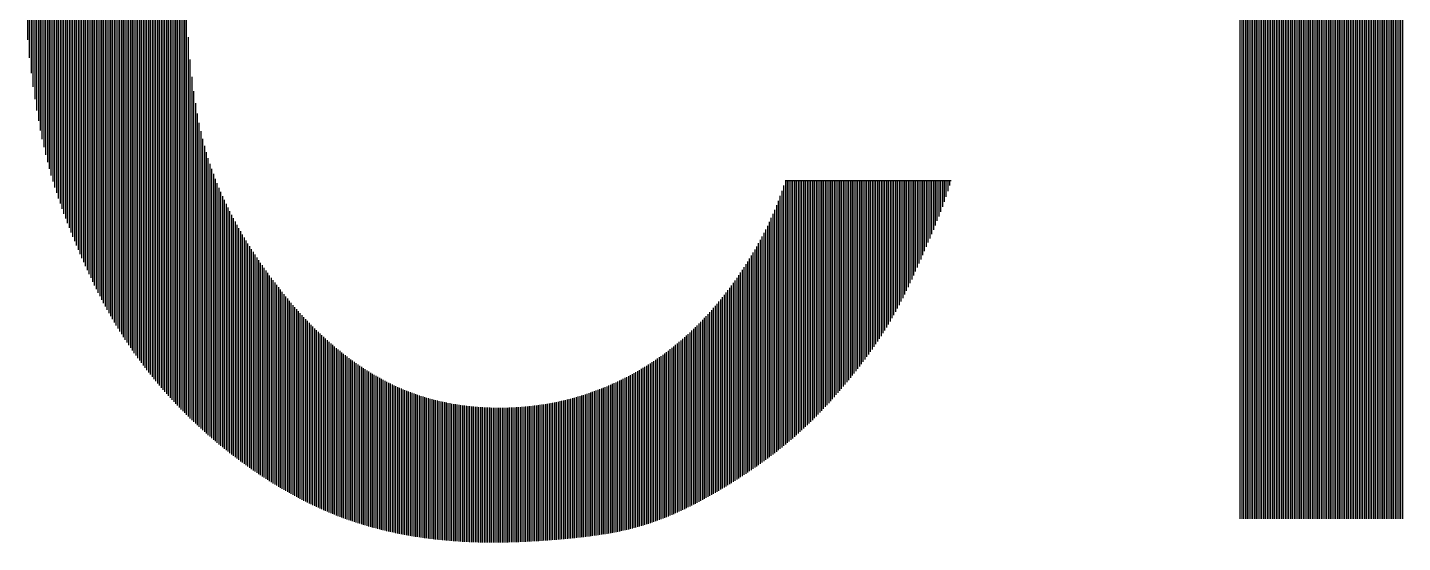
# Model space of a CAD drawing. Extents: x -4305 to 9892, y 67 to 16323.
# Drawn here: x 5400.32 to 5434.61, y 310.44 to 323.29 of the extents above; entities that cross this region are included whole.
import ezdxf
from ezdxf.enums import TextEntityAlignment as Align

# ---------------------------------------------------------------- set-up
doc = ezdxf.new("R2010")
doc.units = 0
doc.header["$LTSCALE"] = 30
doc.header["$MEASUREMENT"] = 0
doc.layers.get('0').update_dxf_attribs({"linetype": 'CONTINUOUS'})
doc.layers.add('RLA-FORMATO', color=7, linetype='CONTINUOUS')
doc.layers.add('RLA-LOGO', color=7, linetype='CONTINUOUS')
doc.styles.add('ROMAND', font='romand', dxfattribs={"height": 31.5})
doc.styles.add('ROMANS', font='romans.shx', dxfattribs={"height": 11.25})

# ---------------------------------------------------------------- blocks, each defined once
blk = doc.blocks.new('A$C459C3EB4')
at = {"layer": 'RLA-LOGO', "color": 8, "true_color": 0x707070}
for p, q in [((541.16, -58.289), (541.16, -21.151)), ((541.205, -58.289), (541.205, -21.151)), ((541.25, -58.289), (541.25, -21.151)), ((541.295, -58.289), (541.295, -21.151)), ((541.34, -58.289), (541.34, -21.151)), ((541.385, -58.289), (541.385, -21.151)), ((541.43, -58.289), (541.43, -21.151)), ((541.475, -58.289), (541.475, -21.151)), ((541.52, -58.289), (541.52, -21.151)), ((541.565, -58.289), (541.565, -21.151)), ((541.61, -58.289), (541.61, -21.151)), ((541.655, -58.289), (541.655, -21.151)), ((541.7, -58.289), (541.7, -21.151)), ((541.745, -58.289), (541.745, -21.151)), ((541.79, -58.289), (541.79, -21.151)), ((541.835, -58.289), (541.835, -21.151)), ((541.88, -58.289), (541.88, -21.151)), ((541.925, -58.289), (541.925, -21.151)), ((541.97, -58.289), (541.97, -21.151)), ((542.015, -58.289), (542.015, -21.151)), ((542.06, -58.289), (542.06, -21.151)), ((542.105, -58.289), (542.105, -21.151)), ((542.15, -58.289), (542.15, -21.151)), ((542.195, -58.289), (542.195, -21.151)), ((542.24, -58.289), (542.24, -21.151)), ((542.285, -58.289), (542.285, -21.151)), ((542.33, -58.289), (542.33, -21.151)), ((542.375, -58.289), (542.375, -21.151)), ((542.42, -58.289), (542.42, -21.151)), ((542.465, -58.289), (542.465, -21.151)), ((542.51, -58.289), (542.51, -21.151)), ((542.555, -58.289), (542.555, -21.151)), ((542.6, -58.289), (542.6, -21.151)), ((542.645, -58.289), (542.645, -21.151)), ((542.69, -58.289), (542.69, -21.151)), ((542.735, -58.289), (542.735, -21.151)), ((542.78, -58.289), (542.78, -21.151)), ((542.825, -58.289), (542.825, -21.151)), ((542.87, -58.289), (542.87, -21.151)), ((542.915, -58.289), (542.915, -21.151)), ((542.96, -58.289), (542.96, -21.151)), ((543.005, -58.289), (543.005, -21.151)), ((543.05, -58.289), (543.05, -21.151)), ((543.095, -58.289), (543.095, -21.151)), ((543.14, -58.289), (543.14, -21.151)), ((543.185, -58.289), (543.185, -21.151)), ((543.23, -58.289), (543.23, -21.151)), ((543.275, -58.289), (543.275, -21.151)), ((543.32, -58.289), (543.32, -21.151)), ((543.365, -58.289), (543.365, -21.151)), ((543.41, -58.289), (543.41, -21.151)), ((543.455, -58.289), (543.455, -21.151)), ((543.5, -58.289), (543.5, -21.151)), ((543.545, -58.289), (543.545, -21.151)), ((543.59, -58.289), (543.59, -21.151)), ((543.635, -58.289), (543.635, -21.151)), ((543.68, -58.289), (543.68, -21.151)), ((543.725, -58.289), (543.725, -21.151)), ((543.77, -58.289), (543.77, -21.151)), ((543.815, -58.289), (543.815, -21.151)), ((543.86, -58.289), (543.86, -21.151)), ((543.905, -58.289), (543.905, -21.151)), ((543.95, -58.289), (543.95, -21.151)), ((543.995, -58.289), (543.995, -21.151)), ((544.04, -58.289), (544.04, -21.151)), ((544.085, -58.289), (544.085, -21.151)), ((544.13, -58.289), (544.13, -21.151)), ((544.175, -58.289), (544.175, -21.151)), ((544.22, -58.289), (544.22, -21.151)), ((544.265, -58.289), (544.265, -21.151)), ((544.31, -58.289), (544.31, -21.151)), ((544.355, -58.289), (544.355, -21.151)), ((544.4, -58.289), (544.4, -21.151)), ((544.445, -58.289), (544.445, -21.151)), ((544.49, -58.289), (544.49, -21.151)), ((544.535, -58.289), (544.535, -21.151)), ((544.58, -58.289), (544.58, -21.151)), ((544.625, -58.289), (544.625, -21.151)), ((544.67, -58.289), (544.67, -21.151)), ((544.715, -58.289), (544.715, -21.151)), ((544.76, -58.289), (544.76, -21.151)), ((544.805, -58.289), (544.805, -21.151)), ((544.85, -58.289), (544.85, -21.151)), ((544.895, -58.289), (544.895, -21.151)), ((544.94, -58.289), (544.94, -21.151)), ((544.985, -58.289), (544.985, -21.151)), ((545.03, -58.289), (545.03, -21.151)), ((545.075, -58.289), (545.075, -21.151)), ((545.12, -58.289), (545.12, -21.151)), ((545.165, -58.289), (545.165, -21.151)), ((545.206, -21.151), (545.206, -58.289))]:
    blk.add_line(p, q, dxfattribs=at)
at = {"layer": 'RLA-LOGO', "color": 9, "true_color": 0xc0c0c0}
for p, q in [((514.606, -33.924), (514.606, -55.416)), ((514.651, -33.875), (514.651, -55.463)), ((514.696, -33.826), (514.696, -55.51)), ((514.741, -33.777), (514.741, -55.557)), ((514.786, -33.729), (514.786, -55.603)), ((514.831, -33.682), (514.831, -55.648)), ((514.876, -33.635), (514.876, -55.693)), ((514.291, -34.286), (514.291, -55.069)), ((514.336, -34.232), (514.336, -55.12)), ((514.381, -34.18), (514.381, -55.171)), ((514.426, -34.127), (514.426, -55.221)), ((514.471, -34.076), (514.471, -55.27)), ((514.516, -34.025), (514.516, -55.319)), ((514.561, -33.974), (514.561, -55.368)), ((514.021, -34.617), (514.021, -54.747)), ((514.066, -34.56), (514.066, -54.802)), ((514.111, -34.504), (514.111, -54.857)), ((514.156, -34.449), (514.156, -54.911)), ((514.201, -34.394), (514.201, -54.964)), ((514.246, -34.339), (514.246, -55.017)), ((513.751, -34.968), (513.751, -54.401)), ((513.796, -34.908), (513.796, -54.461)), ((513.841, -34.849), (513.841, -54.519)), ((513.886, -34.79), (513.886, -54.577)), ((513.931, -34.732), (513.931, -54.635)), ((513.976, -34.674), (513.976, -54.691)), ((513.526, -35.278), (513.526, -54.09)), ((513.571, -35.215), (513.571, -54.154)), ((513.616, -35.152), (513.616, -54.217)), ((513.661, -35.09), (513.661, -54.279)), ((513.706, -35.029), (513.706, -54.34)), ((513.301, -35.605), (513.301, -53.754)), ((513.346, -35.538), (513.346, -53.823)), ((513.391, -35.472), (513.391, -53.891)), ((513.436, -35.406), (513.436, -53.959)), ((513.481, -35.342), (513.481, -54.025)), ((513.076, -35.953), (513.076, -53.389)), ((513.121, -35.881), (513.121, -53.465)), ((513.166, -35.811), (513.166, -53.539)), ((513.211, -35.741), (513.211, -53.612)), ((513.256, -35.672), (513.256, -53.684)), ((512.851, -36.327), (512.851, -52.992)), ((512.896, -36.25), (512.896, -53.074)), ((512.941, -36.174), (512.941, -53.155)), ((512.986, -36.099), (512.986, -53.234)), ((513.031, -36.025), (513.031, -53.312)), ((512.671, -36.651), (512.671, -52.648)), ((512.716, -36.568), (512.716, -52.736)), ((512.761, -36.486), (512.761, -52.823)), ((512.806, -36.406), (512.806, -52.908)), ((512.491, -37.003), (512.491, -52.281)), ((512.536, -36.912), (512.536, -52.375)), ((512.581, -36.823), (512.581, -52.467)), ((512.626, -36.736), (512.626, -52.558)), ((512.356, -37.289), (512.356, -51.989)), ((512.401, -37.191), (512.401, -52.088)), ((512.446, -37.096), (512.446, -52.185)), ((512.176, -37.711), (512.176, -51.579)), ((512.221, -37.601), (512.221, -51.684)), ((512.266, -37.494), (512.266, -51.787)), ((512.311, -37.39), (512.311, -51.889)), ((512.041, -38.061), (512.041, -51.256)), ((512.086, -37.941), (512.086, -51.366)), ((512.131, -37.824), (512.131, -51.473)), ((511.951, -38.314), (511.951, -51.032)), ((511.996, -38.186), (511.996, -51.145)), ((511.816, -38.724), (511.816, -50.678)), ((511.861, -38.583), (511.861, -50.799)), ((511.906, -38.446), (511.906, -50.916)), ((511.726, -39.02), (511.726, -50.427)), ((511.771, -38.87), (511.771, -50.554)), ((511.636, -39.336), (511.636, -50.161)), ((511.681, -39.175), (511.681, -50.296)), ((511.546, -39.672), (511.546, -49.875)), ((511.591, -39.501), (511.591, -50.021)), ((511.456, -40.028), (511.456, -49.562)), ((511.501, -39.848), (511.501, -49.722)), ((511.366, -40.403), (511.366, -49.213)), ((511.411, -40.213), (511.411, -49.393)), ((511.276, -40.796), (511.276, -48.818)), ((511.321, -40.597), (511.321, -49.022)), ((511.231, -41), (511.231, -48.599)), ((511.141, -41.433), (511.141, -48.105)), ((511.186, -41.212), (511.186, -48.362)), ((511.096, -41.666), (511.096, -47.825)), ((511.051, -41.914), (511.051, -47.516)), ((510.961, -42.481), (510.961, -46.79)), ((511.006, -42.182), (511.006, -47.173)), ((510.916, -42.83), (510.916, -46.345)), ((514.921, -46.279), (514.921, -55.738)), ((514.966, -46.836), (514.966, -55.782)), ((515.011, -47.267), (515.011, -55.826)), ((515.056, -47.621), (515.056, -55.869)), ((515.101, -47.921), (515.101, -55.911)), ((515.146, -48.182), (515.146, -55.954)), ((515.191, -48.413), (515.191, -55.996)), ((515.236, -48.62), (515.236, -56.037)), ((515.281, -48.809), (515.281, -56.078)), ((515.326, -48.982), (515.326, -56.119)), ((515.371, -49.142), (515.371, -56.159)), ((515.416, -49.291), (515.416, -56.199)), ((515.461, -49.431), (515.461, -56.238)), ((515.506, -49.562), (515.506, -56.277)), ((515.551, -49.687), (515.551, -56.316)), ((515.596, -49.806), (515.596, -56.354)), ((515.641, -49.92), (515.641, -56.392)), ((515.686, -50.03), (515.686, -56.43)), ((529.771, -49.975), (529.771, -56.469)), ((529.812, -49.846), (533.948, -49.846)), ((529.816, -49.846), (529.816, -56.433)), ((529.861, -49.846), (529.861, -56.395)), ((529.906, -49.846), (529.906, -56.357)), ((529.951, -49.846), (529.951, -56.319)), ((529.996, -49.846), (529.996, -56.281)), ((530.041, -49.846), (530.041, -56.242)), ((530.086, -49.846), (530.086, -56.202)), ((530.131, -49.846), (530.131, -56.162)), ((530.176, -49.846), (530.176, -56.121)), ((530.221, -49.846), (530.221, -56.08)), ((530.266, -49.846), (530.266, -56.039)), ((530.311, -49.846), (530.311, -55.996)), ((530.356, -49.846), (530.356, -55.954)), ((530.401, -49.846), (530.401, -55.911)), ((530.446, -49.846), (530.446, -55.867)), ((530.491, -49.846), (530.491, -55.823)), ((530.536, -49.846), (530.536, -55.778)), ((530.581, -49.846), (530.581, -55.732)), ((530.626, -49.846), (530.626, -55.686)), ((530.671, -49.846), (530.671, -55.64)), ((530.716, -49.846), (530.716, -55.593)), ((530.761, -49.846), (530.761, -55.546)), ((530.806, -49.846), (530.806, -55.498)), ((530.851, -49.846), (530.851, -55.449)), ((530.896, -49.846), (530.896, -55.4)), ((530.941, -49.846), (530.941, -55.35)), ((530.986, -49.846), (530.986, -55.3)), ((531.031, -49.846), (531.031, -55.25)), ((531.076, -49.846), (531.076, -55.199)), ((531.121, -49.846), (531.121, -55.147)), ((531.166, -49.846), (531.166, -55.095)), ((531.211, -49.846), (531.211, -55.042)), ((531.256, -49.846), (531.256, -54.989)), ((531.301, -49.846), (531.301, -54.936)), ((531.346, -49.846), (531.346, -54.882)), ((531.391, -49.846), (531.391, -54.827)), ((531.436, -49.846), (531.436, -54.772)), ((531.481, -49.846), (531.481, -54.717)), ((531.526, -49.846), (531.526, -54.661)), ((531.571, -49.846), (531.571, -54.604)), ((531.616, -49.846), (531.616, -54.547)), ((531.661, -49.846), (531.661, -54.489)), ((531.706, -49.846), (531.706, -54.43)), ((531.751, -49.846), (531.751, -54.371)), ((531.796, -49.846), (531.796, -54.311)), ((531.841, -49.846), (531.841, -54.25)), ((531.886, -49.846), (531.886, -54.188)), ((531.931, -49.846), (531.931, -54.126)), ((531.976, -49.846), (531.976, -54.062)), ((532.021, -49.846), (532.021, -53.998)), ((532.066, -49.846), (532.066, -53.932)), ((532.111, -49.846), (532.111, -53.866)), ((532.156, -49.846), (532.156, -53.798)), ((532.201, -49.846), (532.201, -53.729)), ((532.246, -49.846), (532.246, -53.659)), ((532.291, -49.846), (532.291, -53.587)), ((532.336, -49.846), (532.336, -53.514)), ((532.381, -49.846), (532.381, -53.44)), ((532.426, -49.846), (532.426, -53.363)), ((532.471, -49.846), (532.471, -53.286)), ((532.516, -49.846), (532.516, -53.206)), ((532.561, -49.846), (532.561, -53.125)), ((532.606, -49.846), (532.606, -53.042)), ((532.651, -49.846), (532.651, -52.957)), ((532.696, -49.846), (532.696, -52.871)), ((532.741, -49.846), (532.741, -52.783)), ((532.786, -49.846), (532.786, -52.693)), ((532.831, -49.846), (532.831, -52.602)), ((532.876, -49.846), (532.876, -52.509)), ((532.921, -49.846), (532.921, -52.414)), ((532.966, -49.846), (532.966, -52.318)), ((533.011, -49.846), (533.011, -52.221)), ((533.056, -49.846), (533.056, -52.122)), ((533.101, -49.846), (533.101, -52.022)), ((533.146, -49.846), (533.146, -51.92)), ((533.191, -49.846), (533.191, -51.818)), ((533.236, -49.846), (533.236, -51.714)), ((533.281, -49.846), (533.281, -51.61)), ((533.326, -49.846), (533.326, -51.505)), ((533.371, -49.846), (533.371, -51.4)), ((533.416, -49.846), (533.416, -51.294)), ((533.461, -49.846), (533.461, -51.187)), ((533.506, -49.846), (533.506, -51.08)), ((533.551, -49.846), (533.551, -50.97)), ((533.596, -49.846), (533.596, -50.859)), ((533.641, -49.846), (533.641, -50.745)), ((533.686, -49.846), (533.686, -50.628)), ((533.731, -49.846), (533.731, -50.508)), ((533.776, -49.846), (533.776, -50.384)), ((533.821, -49.846), (533.821, -50.254)), ((533.866, -49.846), (533.866, -50.118)), ((533.911, -49.846), (533.911, -49.973)), ((515.731, -50.135), (515.731, -56.467)), ((515.776, -50.237), (515.776, -56.504)), ((515.821, -50.336), (515.821, -56.54)), ((529.636, -50.355), (529.636, -56.578)), ((529.681, -50.235), (529.681, -56.542)), ((529.726, -50.109), (529.726, -56.506)), ((515.866, -50.431), (515.866, -56.577)), ((515.911, -50.524), (515.911, -56.612)), ((515.956, -50.615), (515.956, -56.648)), ((516.001, -50.703), (516.001, -56.683)), ((529.501, -50.683), (529.501, -56.683)), ((529.546, -50.578), (529.546, -56.648)), ((529.591, -50.469), (529.591, -56.613)), ((516.046, -50.789), (516.046, -56.718)), ((516.091, -50.874), (516.091, -56.752)), ((516.136, -50.956), (516.136, -56.786)), ((516.181, -51.037), (516.181, -56.82)), ((529.321, -51.069), (529.321, -56.818)), ((529.366, -50.977), (529.366, -56.784)), ((529.411, -50.882), (529.411, -56.751)), ((529.456, -50.784), (529.456, -56.717)), ((516.226, -51.116), (516.226, -56.854)), ((516.271, -51.193), (516.271, -56.887)), ((516.316, -51.269), (516.316, -56.92)), ((516.361, -51.344), (516.361, -56.952)), ((516.406, -51.417), (516.406, -56.985)), ((529.141, -51.411), (529.141, -56.947)), ((529.186, -51.329), (529.186, -56.915)), ((529.231, -51.245), (529.231, -56.883)), ((529.276, -51.158), (529.276, -56.851)), ((516.451, -51.489), (516.451, -57.017)), ((516.496, -51.56), (516.496, -57.048)), ((516.541, -51.63), (516.541, -57.079)), ((516.586, -51.699), (516.586, -57.111)), ((516.631, -51.767), (516.631, -57.141)), ((528.961, -51.723), (528.961, -57.072)), ((529.006, -51.648), (529.006, -57.042)), ((529.051, -51.571), (529.051, -57.01)), ((529.096, -51.492), (529.096, -56.979)), ((516.676, -51.834), (516.676, -57.172)), ((516.721, -51.9), (516.721, -57.202)), ((516.766, -51.965), (516.766, -57.232)), ((516.811, -52.029), (516.811, -57.261)), ((516.856, -52.092), (516.856, -57.29)), ((528.736, -52.078), (528.736, -57.223)), ((528.781, -52.01), (528.781, -57.193)), ((528.826, -51.94), (528.826, -57.163)), ((528.871, -51.869), (528.871, -57.133)), ((528.916, -51.797), (528.916, -57.103)), ((516.901, -52.155), (516.901, -57.319)), ((516.946, -52.216), (516.946, -57.348)), ((516.991, -52.277), (516.991, -57.376)), ((517.036, -52.338), (517.036, -57.404)), ((517.081, -52.397), (517.081, -57.432)), ((517.126, -52.456), (517.126, -57.459)), ((528.511, -52.404), (528.511, -57.367)), ((528.556, -52.341), (528.556, -57.338)), ((528.601, -52.277), (528.601, -57.31)), ((528.646, -52.212), (528.646, -57.281)), ((528.691, -52.146), (528.691, -57.252)), ((517.171, -52.514), (517.171, -57.486)), ((517.216, -52.572), (517.216, -57.513)), ((517.261, -52.629), (517.261, -57.54)), ((517.306, -52.685), (517.306, -57.566)), ((517.351, -52.74), (517.351, -57.592)), ((517.396, -52.795), (517.396, -57.618)), ((528.241, -52.759), (528.241, -57.532)), ((528.286, -52.702), (528.286, -57.505)), ((528.331, -52.644), (528.331, -57.478)), ((528.376, -52.586), (528.376, -57.45)), ((528.421, -52.526), (528.421, -57.423)), ((528.466, -52.465), (528.466, -57.395)), ((517.441, -52.849), (517.441, -57.643)), ((517.486, -52.903), (517.486, -57.668)), ((517.531, -52.955), (517.531, -57.693)), ((517.576, -53.007), (517.576, -57.717)), ((517.621, -53.059), (517.621, -57.742)), ((517.666, -53.109), (517.666, -57.765)), ((527.926, -53.131), (527.926, -57.716)), ((527.971, -53.081), (527.971, -57.69)), ((528.016, -53.029), (528.016, -57.664)), ((528.061, -52.977), (528.061, -57.638)), ((528.106, -52.924), (528.106, -57.612)), ((528.151, -52.87), (528.151, -57.586)), ((528.196, -52.815), (528.196, -57.559)), ((517.711, -53.16), (517.711, -57.789)), ((517.756, -53.209), (517.756, -57.812)), ((517.801, -53.258), (517.801, -57.835)), ((517.846, -53.306), (517.846, -57.858)), ((517.891, -53.353), (517.891, -57.881)), ((517.936, -53.4), (517.936, -57.903)), ((517.981, -53.446), (517.981, -57.925)), ((518.026, -53.492), (518.026, -57.946)), ((527.611, -53.463), (527.611, -57.887)), ((527.656, -53.418), (527.656, -57.863)), ((527.701, -53.372), (527.701, -57.839)), ((527.746, -53.326), (527.746, -57.815)), ((527.791, -53.278), (527.791, -57.791)), ((527.836, -53.23), (527.836, -57.766)), ((527.881, -53.181), (527.881, -57.741)), ((518.071, -53.537), (518.071, -57.967)), ((518.116, -53.581), (518.116, -57.988)), ((518.161, -53.625), (518.161, -58.009)), ((518.206, -53.668), (518.206, -58.03)), ((518.251, -53.71), (518.251, -58.05)), ((518.296, -53.752), (518.296, -58.07)), ((518.341, -53.793), (518.341, -58.089)), ((518.386, -53.834), (518.386, -58.108)), ((527.251, -53.799), (527.251, -58.066)), ((527.296, -53.76), (527.296, -58.045)), ((527.341, -53.719), (527.341, -58.023)), ((527.386, -53.679), (527.386, -58.001)), ((527.431, -53.637), (527.431, -57.979)), ((527.476, -53.595), (527.476, -57.956)), ((527.521, -53.552), (527.521, -57.934)), ((527.566, -53.508), (527.566, -57.91)), ((518.431, -53.874), (518.431, -58.127)), ((518.476, -53.913), (518.476, -58.146)), ((518.521, -53.952), (518.521, -58.165)), ((518.566, -53.991), (518.566, -58.183)), ((518.611, -54.028), (518.611, -58.201)), ((518.656, -54.065), (518.656, -58.218)), ((518.701, -54.102), (518.701, -58.235)), ((518.746, -54.138), (518.746, -58.252)), ((518.791, -54.174), (518.791, -58.269)), ((526.801, -54.162), (526.801, -58.262)), ((526.846, -54.128), (526.846, -58.244)), ((526.891, -54.094), (526.891, -58.226)), ((526.936, -54.059), (526.936, -58.207)), ((526.981, -54.024), (526.981, -58.188)), ((527.026, -53.988), (527.026, -58.168)), ((527.071, -53.952), (527.071, -58.149)), ((527.116, -53.915), (527.116, -58.128)), ((527.161, -53.877), (527.161, -58.108)), ((527.206, -53.838), (527.206, -58.087)), ((518.836, -54.209), (518.836, -58.286)), ((518.881, -54.243), (518.881, -58.302)), ((518.926, -54.277), (518.926, -58.318)), ((518.971, -54.31), (518.971, -58.333)), ((519.016, -54.343), (519.016, -58.349)), ((519.061, -54.375), (519.061, -58.364)), ((519.106, -54.407), (519.106, -58.378)), ((519.151, -54.439), (519.151, -58.393)), ((519.196, -54.469), (519.196, -58.407)), ((519.241, -54.5), (519.241, -58.421)), ((526.306, -54.496), (526.306, -58.438)), ((526.351, -54.468), (526.351, -58.424)), ((526.396, -54.44), (526.396, -58.41)), ((526.441, -54.411), (526.441, -58.395)), ((526.486, -54.382), (526.486, -58.379)), ((526.531, -54.352), (526.531, -58.364)), ((526.576, -54.321), (526.576, -58.348)), ((526.621, -54.291), (526.621, -58.331)), ((526.666, -54.259), (526.666, -58.315)), ((526.711, -54.227), (526.711, -58.297)), ((526.756, -54.195), (526.756, -58.28)), ((519.286, -54.529), (519.286, -58.435)), ((519.331, -54.559), (519.331, -58.449)), ((519.376, -54.587), (519.376, -58.462)), ((519.421, -54.616), (519.421, -58.475)), ((519.466, -54.643), (519.466, -58.488)), ((519.511, -54.67), (519.511, -58.5)), ((519.556, -54.697), (519.556, -58.512)), ((519.601, -54.724), (519.601, -58.524)), ((519.646, -54.749), (519.646, -58.536)), ((519.691, -54.775), (519.691, -58.548)), ((519.736, -54.799), (519.736, -58.559)), ((519.781, -54.824), (519.781, -58.57)), ((519.826, -54.848), (519.826, -58.581)), ((525.631, -54.863), (525.631, -58.609)), ((525.676, -54.841), (525.676, -58.6)), ((525.721, -54.82), (525.721, -58.591)), ((525.766, -54.797), (525.766, -58.581)), ((525.811, -54.775), (525.811, -58.571)), ((525.856, -54.751), (525.856, -58.56)), ((525.901, -54.728), (525.901, -58.55)), ((525.946, -54.704), (525.946, -58.539)), ((525.991, -54.679), (525.991, -58.527)), ((526.036, -54.655), (526.036, -58.516)), ((526.081, -54.629), (526.081, -58.504)), ((526.126, -54.604), (526.126, -58.491)), ((526.171, -54.578), (526.171, -58.479)), ((526.216, -54.551), (526.216, -58.466)), ((526.261, -54.524), (526.261, -58.452)), ((519.871, -54.871), (519.871, -58.592)), ((519.916, -54.894), (519.916, -58.602)), ((519.961, -54.916), (519.961, -58.612)), ((520.006, -54.938), (520.006, -58.622)), ((520.051, -54.96), (520.051, -58.632)), ((520.096, -54.981), (520.096, -58.642)), ((520.141, -55.001), (520.141, -58.651)), ((520.186, -55.021), (520.186, -58.66)), ((520.231, -55.041), (520.231, -58.669)), ((520.276, -55.06), (520.276, -58.678)), ((520.321, -55.079), (520.321, -58.686)), ((520.366, -55.097), (520.366, -58.695)), ((520.411, -55.115), (520.411, -58.703)), ((520.456, -55.132), (520.456, -58.711)), ((520.501, -55.149), (520.501, -58.719)), ((520.546, -55.165), (520.546, -58.726)), ((520.591, -55.181), (520.591, -58.733)), ((520.636, -55.196), (520.636, -58.74)), ((524.776, -55.2), (524.776, -58.742)), ((524.821, -55.185), (524.821, -58.736)), ((524.866, -55.171), (524.866, -58.731)), ((524.911, -55.155), (524.911, -58.725)), ((524.956, -55.14), (524.956, -58.719)), ((525.001, -55.124), (525.001, -58.714)), ((525.046, -55.108), (525.046, -58.707)), ((525.091, -55.091), (525.091, -58.701)), ((525.136, -55.074), (525.136, -58.695)), ((525.181, -55.057), (525.181, -58.688)), ((525.226, -55.039), (525.226, -58.681)), ((525.271, -55.021), (525.271, -58.674)), ((525.316, -55.003), (525.316, -58.667)), ((525.361, -54.984), (525.361, -58.659)), ((525.406, -54.965), (525.406, -58.651)), ((525.451, -54.945), (525.451, -58.644)), ((525.496, -54.925), (525.496, -58.635)), ((525.541, -54.905), (525.541, -58.627)), ((525.586, -54.884), (525.586, -58.618)), ((520.681, -55.211), (520.681, -58.747)), ((520.726, -55.226), (520.726, -58.754)), ((520.771, -55.24), (520.771, -58.761)), ((520.816, -55.254), (520.816, -58.767)), ((520.861, -55.268), (520.861, -58.773)), ((520.906, -55.281), (520.906, -58.779)), ((520.951, -55.293), (520.951, -58.785)), ((520.996, -55.305), (520.996, -58.79)), ((521.041, -55.317), (521.041, -58.796)), ((521.086, -55.329), (521.086, -58.801)), ((521.131, -55.34), (521.131, -58.806)), ((521.176, -55.351), (521.176, -58.811)), ((521.221, -55.361), (521.221, -58.815)), ((521.266, -55.371), (521.266, -58.82)), ((521.311, -55.381), (521.311, -58.824)), ((521.356, -55.39), (521.356, -58.828)), ((521.401, -55.399), (521.401, -58.832)), ((521.446, -55.407), (521.446, -58.836)), ((521.491, -55.416), (521.491, -58.84)), ((521.536, -55.424), (521.536, -58.843)), ((521.581, -55.431), (521.581, -58.846)), ((521.626, -55.438), (521.626, -58.849)), ((521.671, -55.445), (521.671, -58.852)), ((521.716, -55.452), (521.716, -58.855)), ((521.761, -55.458), (521.761, -58.858)), ((521.806, -55.464), (521.806, -58.86)), ((521.851, -55.47), (521.851, -58.862)), ((521.896, -55.475), (521.896, -58.865)), ((521.941, -55.48), (521.941, -58.866)), ((521.986, -55.485), (521.986, -58.868)), ((522.031, -55.489), (522.031, -58.87)), ((522.076, -55.493), (522.076, -58.871)), ((522.121, -55.497), (522.121, -58.873)), ((522.166, -55.501), (522.166, -58.874)), ((522.211, -55.504), (522.211, -58.875)), ((522.256, -55.507), (522.256, -58.876)), ((522.301, -55.509), (522.301, -58.877)), ((522.346, -55.511), (522.346, -58.877)), ((522.391, -55.513), (522.391, -58.878)), ((522.436, -55.515), (522.436, -58.878)), ((522.481, -55.517), (522.481, -58.878)), ((522.526, -55.518), (522.526, -58.879)), ((522.571, -55.518), (522.571, -58.879)), ((522.616, -55.519), (522.616, -58.878)), ((522.661, -55.519), (522.661, -58.878)), ((522.706, -55.519), (522.706, -58.878)), ((522.751, -55.519), (522.751, -58.877)), ((522.796, -55.518), (522.796, -58.876)), ((522.841, -55.518), (522.841, -58.875)), ((522.886, -55.516), (522.886, -58.875)), ((522.931, -55.515), (522.931, -58.873)), ((522.976, -55.513), (522.976, -58.872)), ((523.021, -55.511), (523.021, -58.871)), ((523.066, -55.509), (523.066, -58.87)), ((523.111, -55.506), (523.111, -58.868)), ((523.156, -55.503), (523.156, -58.866)), ((523.201, -55.5), (523.201, -58.865)), ((523.246, -55.497), (523.246, -58.863)), ((523.291, -55.493), (523.291, -58.861)), ((523.336, -55.489), (523.336, -58.859)), ((523.381, -55.485), (523.381, -58.856)), ((523.426, -55.48), (523.426, -58.854)), ((523.471, -55.475), (523.471, -58.852)), ((523.516, -55.47), (523.516, -58.849)), ((523.561, -55.465), (523.561, -58.847)), ((523.606, -55.459), (523.606, -58.844)), ((523.651, -55.453), (523.651, -58.841)), ((523.696, -55.447), (523.696, -58.838)), ((523.741, -55.44), (523.741, -58.835)), ((523.786, -55.433), (523.786, -58.832)), ((523.831, -55.426), (523.831, -58.829)), ((523.876, -55.418), (523.876, -58.826)), ((523.921, -55.41), (523.921, -58.822)), ((523.966, -55.402), (523.966, -58.819)), ((524.011, -55.394), (524.011, -58.815)), ((524.056, -55.385), (524.056, -58.812)), ((524.101, -55.376), (524.101, -58.808)), ((524.146, -55.366), (524.146, -58.804)), ((524.191, -55.356), (524.191, -58.8)), ((524.236, -55.346), (524.236, -58.796)), ((524.281, -55.336), (524.281, -58.792)), ((524.326, -55.325), (524.326, -58.788)), ((524.371, -55.314), (524.371, -58.784)), ((524.416, -55.303), (524.416, -58.78)), ((524.461, -55.291), (524.461, -58.775)), ((524.506, -55.279), (524.506, -58.771)), ((524.551, -55.267), (524.551, -58.766)), ((524.596, -55.254), (524.596, -58.762)), ((524.641, -55.241), (524.641, -58.757)), ((524.686, -55.228), (524.686, -58.752)), ((524.731, -55.214), (524.731, -58.747))]:
    blk.add_line(p, q, dxfattribs=at)
blk = doc.blocks.new('viñeta-rl')
blk.add_blockref('A$C459C3EB4', (-797.494, 299.998))
at = {"layer": 'RLA-FORMATO', "color": 4, "style": 'ROMAND'}
for tag, p in [('DESAR', (-1255.783, 233.263)), ('PRELIM', (-1123.111, 233.263)), ('PROP', (-989.639, 233.263)), ('CONST', (-823.737, 233.263))]:
    blk.add_attdef(tag, p, '', height=16, dxfattribs=at)
at = {"layer": 'RLA-FORMATO', "color": 2, "style": 'ROMANS'}
for tag, p, height in [('REVNO1', (-1394.08, 180.648), 10), ('DETNO1', (-1358.401, 180.648), 10), ('FECHA1', (-880.483, 180.648), 10), ('REVNO2', (-1394.08, 155.648), 10), ('DETNO2', (-1358.401, 155.648), 10), ('FECHA2', (-880.483, 155.648), 10), ('REVNO3', (-1394.08, 130.649), 10), ('DETNO3', (-1358.401, 130.649), 10), ('FECHA3', (-880.483, 130.649), 10), ('REVNO4', (-1394.08, 105.649), 10), ('DETNO4', (-1358.401, 105.649), 10), ('FECHA4', (-880.483, 105.649), 10), ('REVNO5', (-1394.08, 80.649), 11.25), ('DETNO5', (-1358.401, 80.649), 10), ('FECHA5', (-880.483, 80.649), 10), ('REVNO6', (-1392.274, 55.649), 10), ('DETNO6', (-1356.594, 55.649), 10), ('FECHA6', (-878.676, 55.649), 10), ('INGENIERO', (-741.067, 33.399), 10), ('DIBUJANTE', (-571.615, 33.401), 10), ('REVNO7', (-1394.08, 30.65), 10), ('DETNO7', (-1358.401, 30.65), 10), ('FECHA7', (-880.483, 30.65), 10), ('REVNO8', (-1394.08, 8.603), 10), ('DETNO8', (-1358.401, 8.603), 10), ('FECHA8', (-880.483, 8.603), 10), ('PROYECTISTA', (-740.886, 4.812), 10), ('INGENIERO', (-568.569, 4.615), 10)]:
    blk.add_attdef(tag, p, '', height=height, dxfattribs=at)
for tag, p in [('PERSNO1', (-946.608, 180.648)), ('PERSNO2', (-946.608, 155.648)), ('PERSNO3', (-946.608, 130.649)), ('PERSNO4', (-946.608, 105.649)), ('PERSNO5', (-946.608, 80.649)), ('PERSNO6', (-946.608, 55.649)), ('PERSNO7', (-946.608, 30.65)), ('PERSNO8', (-946.608, 8.603))]:
    blk.add_attdef(tag, text='', height=10, dxfattribs=at).set_placement(p, align=Align.CENTER)
at = {"layer": 'RLA-FORMATO', "color": 5, "style": 'ROMAND'}
blk.add_attdef('PROYECTO', text='', height=16.9, dxfattribs=at).set_placement((-289.167, 165.033), align=Align.MIDDLE)
for tag, p in [('TITULO1', (-567.962, 108.18)), ('TITULO2', (-567.962, 74.225))]:
    blk.add_attdef(tag, p, '', height=20, dxfattribs=at)
at = {"layer": 'RLA-FORMATO', "color": 2, "style": 'ROMANS'}
for tag, p in [('NOMARCH', (-1424.041, 5.527)), ('FECHA', (-1406.947, 5.527))]:
    blk.add_attdef(tag, p, '', height=11.25, rotation=90, dxfattribs=at)
at = {"layer": 'RLA-FORMATO', "color": 5, "style": 'ROMAND', "width": 0.967839}
blk.add_attdef('NUMERO', text='', height=24, dxfattribs=at).set_placement((-290.268, 13.329), (-62.411, 13.329), align=Align.FIT)
at = {"layer": 'RLA-FORMATO', "color": 5, "style": 'ROMAND', "flags": 12}
blk.add_attdef('REVISION', text='', height=24, dxfattribs=at).set_placement((-24.501, 25.329), align=Align.MIDDLE)

msp = doc.modelspace()

# ---------------------------------------------------------------- block references
at = {"layer": 'RLA-FORMATO', "xscale": 1.00001000010004, "yscale": 1.00001000010004, "zscale": 1.00001000010004}
msp.add_blockref('viñeta-rl', (5686.902, 69.319), dxfattribs=at)

doc.saveas('drawing.dxf')
